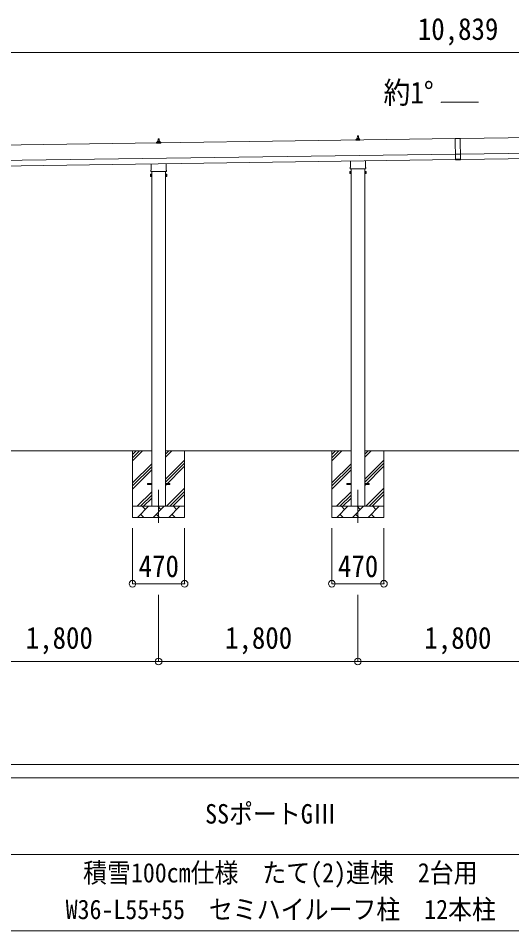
# Model space of a CAD drawing. Units: millimetres at full size, sheet at 1:60. Extents: x -16864 to 16864, y -11640 to 11640.
# Drawn here: x 384 to 4841, y -11640 to -3399 of the extents above; entities that cross this region are included whole.
import ezdxf
from ezdxf.enums import TextEntityAlignment as Align

# ---------------------------------------------------------------- set-up
doc = ezdxf.new("R2010")
doc.units = ezdxf.units.MM
doc.header["$LTSCALE"] = 60
doc.header["$PDMODE"] = 32
doc.header["$PDSIZE"] = 60
doc.linetypes.add('CHAIN1', pattern=[8, 5, -1, 1, -1])
for name, color, linetype, lineweight in [('0-1_Defpoints', 7, 'CHAIN1', 9), ('0-2_TEXT1', 4, 'Continuous', 9), ('0-3_SHAPE', 7, 'Continuous', 9), ('0-7_PARTS2', 7, 'Continuous', 9), ('0-8_TABLE1', 6, 'Continuous', 9), ('F-0', 7, 'Continuous', 9)]:
    doc.layers.add(name, color=color, linetype=linetype, lineweight=lineweight)
doc.styles.add('ＭＳ ゴシック', font='')
doc.styles.get('ＭＳ ゴシック').set_extended_font_data('MS Gothic')

msp = doc.modelspace()

# ---------------------------------------------------------------- linework, layer by layer
at = {"layer": '0-1_Defpoints'}
for p, q in [((1651.91, -7656.66), (1651.91, -8005.66)), ((3451.91, -7656.66), (3451.91, -8005.66))]:
    msp.add_line(p, q, dxfattribs=at)
at = {"layer": '0-2_TEXT1'}
for p, q in [((4539.82, -4155.83), (4203.82, -4160.63)), ((9739.61, -4409), (4374.66, -4485.65)), ((4329.66, -4486.29), (-1035.29, -4562.93)), ((1633.97, -4527.19), (1633.97, -4519.48)), ((1670.47, -4527.19), (1633.97, -4527.19)), ((1634.35, -4518.69), (1670.09, -4518.69)), ((1634.73, -4518.51), (1641.45, -4516.88)), ((1641.84, -4516.69), (1662.6, -4516.69)), ((1642.22, -4515.9), (1642.22, -4511.69)), ((1643.22, -4511.69), (1661.22, -4511.69)), ((1646.22, -4511.69), (1646.94, -4488.17)), ((1647.94, -4487.19), (1656.49, -4487.19)), ((1657.49, -4488.17), (1658.22, -4511.69)), ((1662.22, -4515.9), (1662.22, -4511.69)), ((1669.7, -4518.51), (1662.98, -4516.88)), ((1670.47, -4527.19), (1670.47, -4519.48)), ((3433.97, -4501.48), (3433.97, -4493.76)), ((3470.47, -4501.48), (3433.97, -4501.48)), ((3434.35, -4492.98), (3470.09, -4492.98)), ((3434.73, -4492.79), (3441.45, -4491.16)), ((3441.84, -4490.98), (3462.6, -4490.98)), ((3442.22, -4490.19), (3442.22, -4485.98)), ((3443.22, -4485.98), (3461.22, -4485.98)), ((3446.22, -4485.98), (3446.94, -4462.45)), ((3447.94, -4461.48), (3456.49, -4461.48)), ((3457.49, -4462.45), (3458.22, -4485.98)), ((3462.22, -4490.19), (3462.22, -4485.98)), ((3469.7, -4492.79), (3462.98, -4491.16)), ((3470.47, -4501.48), (3470.47, -4493.76)), ((4329.65, -4485.29), (4374.64, -4484.65)), ((4329.65, -4485.29), (4332.4, -4677.77)), ((4374.66, -4485.65), (4329.66, -4486.29)), ((4374.64, -4484.65), (4377.39, -4677.13)), ((4376.66, -4625.63), (9741.61, -4548.99)), ((4377.37, -4675.63), (9742.32, -4598.99)), ((-1033.29, -4702.92), (4331.66, -4626.27)), ((-1032.58, -4752.91), (4332.37, -4676.27)), ((3383.61, -4745.46), (3383.61, -4689.82)), ((3520.21, -4687.87), (3520.21, -4745.46)), ((4376.67, -4626.63), (4331.67, -4627.27)), ((4377.32, -4672.13), (4332.32, -4672.77)), ((4377.39, -4677.13), (4332.4, -4677.77)), ((1581.91, -4779.95), (1581.91, -4774.45)), ((1583.61, -4771.18), (1583.61, -4715.54)), ((1720.21, -4713.59), (1720.21, -4771.18)), ((1721.91, -4774.45), (1721.91, -4779.95)), ((3381.91, -4754.24), (3381.91, -4748.74)), ((3519.85, -4757.74), (3383.97, -4757.74)), ((3389.41, -4757.74), (3389.41, -7806.66)), ((3514.41, -7806.66), (3514.41, -4757.74)), ((3521.91, -4748.74), (3521.91, -4754.24)), ((1577.91, -4809.45), (1578.67, -4808.14)), ((1577.91, -4809.45), (1577.91, -4826.45)), ((1577.91, -4826.45), (1578.67, -4827.77)), ((1584.91, -4813.04), (1578.67, -4813.04)), ((1584.91, -4822.86), (1578.67, -4822.86)), ((1584.91, -4827.77), (1578.67, -4827.77)), ((1719.85, -4783.45), (1583.97, -4783.45)), ((1587.41, -4827.15), (1584.91, -4827.15)), ((1589.41, -4783.45), (1589.41, -7806.66)), ((1714.41, -7806.66), (1714.41, -4783.45)), ((1716.41, -4827.15), (1718.91, -4827.15)), ((1718.91, -4813.04), (1725.15, -4813.04)), ((1718.91, -4822.86), (1725.15, -4822.86)), ((1718.91, -4827.77), (1725.15, -4827.77)), ((1725.91, -4809.45), (1725.15, -4808.14)), ((1725.91, -4826.45), (1725.15, -4827.77)), ((1725.91, -4809.45), (1725.91, -4826.45)), ((3377.91, -4783.74), (3378.67, -4782.42)), ((3377.91, -4783.74), (3377.91, -4800.74)), ((3377.91, -4800.74), (3378.67, -4802.05)), ((3384.91, -4787.33), (3378.67, -4787.33)), ((3384.91, -4797.14), (3378.67, -4797.14)), ((3384.91, -4802.05), (3378.67, -4802.05)), ((3387.41, -4801.44), (3384.91, -4801.44)), ((3516.41, -4801.44), (3518.91, -4801.44)), ((3518.91, -4787.33), (3525.15, -4787.33)), ((3518.91, -4797.14), (3525.15, -4797.14)), ((3518.91, -4802.05), (3525.15, -4802.05)), ((3525.91, -4783.74), (3525.15, -4782.42)), ((3525.91, -4800.74), (3525.15, -4802.05)), ((3525.91, -4783.74), (3525.91, -4800.74)), ((1551.91, -7602.16), (1589.41, -7602.16)), ((1551.91, -7611.16), (1551.91, -7602.16)), ((1551.91, -7602.16), (1589.41, -7602.16)), ((1551.91, -7611.16), (1551.91, -7602.16)), ((1551.91, -7611.16), (1589.41, -7611.16)), ((1551.91, -7611.16), (1589.41, -7611.16)), ((1714.41, -7602.16), (1751.91, -7602.16)), ((1714.41, -7602.16), (1751.91, -7602.16)), ((1714.41, -7611.16), (1751.91, -7611.16)), ((1714.41, -7611.16), (1751.91, -7611.16)), ((1751.91, -7611.16), (1751.91, -7602.16)), ((1751.91, -7611.16), (1751.91, -7602.16)), ((3351.91, -7602.16), (3389.41, -7602.16)), ((3351.91, -7611.16), (3351.91, -7602.16)), ((3351.91, -7602.16), (3389.41, -7602.16)), ((3351.91, -7611.16), (3351.91, -7602.16)), ((3351.91, -7611.16), (3389.41, -7611.16)), ((3351.91, -7611.16), (3389.41, -7611.16)), ((3514.41, -7602.16), (3551.91, -7602.16)), ((3514.41, -7602.16), (3551.91, -7602.16)), ((3514.41, -7611.16), (3551.91, -7611.16)), ((3514.41, -7611.16), (3551.91, -7611.16)), ((3551.91, -7611.16), (3551.91, -7602.16)), ((3551.91, -7611.16), (3551.91, -7602.16))]:
    msp.add_line(p, q, dxfattribs=at)
for points in [[(1584.91, -4827.77), (1584.91, -4808.14), (1578.67, -4808.14)], [(1584.91, -4827.15), (1584.91, -4808.75), (1587.41, -4808.75)], [(1718.91, -4827.15), (1718.91, -4808.75), (1716.41, -4808.75)], [(1718.91, -4827.77), (1718.91, -4808.14), (1725.15, -4808.14)], [(3384.91, -4802.05), (3384.91, -4782.42), (3378.67, -4782.42)], [(3384.91, -4801.44), (3384.91, -4783.04), (3387.41, -4783.04)], [(3518.91, -4801.44), (3518.91, -4783.04), (3516.41, -4783.04)], [(3518.91, -4802.05), (3518.91, -4782.42), (3525.15, -4782.42)]]:
    msp.add_lwpolyline(points, dxfattribs=at)
for points in [[(1587.41, -4828.45), (1587.41, -4807.45), (1589.41, -4807.45), (1589.41, -4828.45)], [(1716.41, -4828.45), (1716.41, -4807.45), (1714.41, -4807.45), (1714.41, -4828.45)], [(3387.41, -4802.74), (3387.41, -4781.74), (3389.41, -4781.74), (3389.41, -4802.74)], [(3516.41, -4802.74), (3516.41, -4781.74), (3514.41, -4781.74), (3514.41, -4802.74)]]:
    msp.add_lwpolyline(points, close=True, dxfattribs=at)
for centre, radius, start, end in [((1634.97, -4519.48), 1, 103.62699, 180), ((1641.22, -4515.9), 1, 283.62699, 0), ((1646.3, -4512.33), 4.13, 90, 171.17633), ((1643.22, -4512.69), 1, 90, 180), ((1647.94, -4488.19), 1, 90, 178.60509), ((1655.55, -4511.69), 4.83, 133.60282, 180), ((1648.88, -4511.69), 4.83, 0, 46.39718), ((1656.49, -4488.19), 1, 1.39491, 90), ((1658.13, -4512.33), 4.13, 8.82367, 90), ((1661.22, -4512.69), 1, 0, 90), ((1663.22, -4515.9), 1, 180, 256.37301), ((1669.47, -4519.48), 1, 0, 76.37301), ((3434.97, -4493.76), 1, 103.62699, 180), ((3441.22, -4490.19), 1, 283.62699, 0), ((3446.3, -4486.61), 4.13, 90, 171.17633), ((3443.22, -4486.98), 1, 90, 180), ((3447.94, -4462.48), 1, 90, 178.60509), ((3455.55, -4485.98), 4.83, 133.60282, 180), ((3448.88, -4485.98), 4.83, 0, 46.39718), ((3456.49, -4462.48), 1, 1.39491, 90), ((3458.13, -4486.61), 4.13, 8.82367, 90), ((3461.22, -4486.98), 1, 0, 90), ((3463.22, -4490.19), 1, 180, 256.37301), ((3469.47, -4493.76), 1, 0, 76.37301), ((1585.91, -4774.45), 4, 125.09963, 180), ((1717.91, -4774.45), 4, 0, 54.90037), ((3385.91, -4748.74), 4, 125.09963, 180), ((3385.91, -4754.24), 4, 180, 194.47751), ((3385.91, -4754.24), 4, 194.47751, 241.04498), ((3517.91, -4754.24), 4, 298.95502, 345.52249), ((3517.91, -4748.74), 4, 0, 54.90037), ((3517.91, -4754.24), 4, 345.52249, 0), ((1582.26, -4810.59), 4.34, 145.61575, 214.38425), ((1594.15, -4817.95), 16.24, 162.41205, 197.58795), ((1582.26, -4825.31), 4.34, 145.61575, 214.38425), ((1585.91, -4779.95), 4, 180, 194.47751), ((1585.91, -4779.95), 4, 194.47751, 241.04498), ((1717.91, -4779.95), 4, 298.95502, 345.52249), ((1717.91, -4779.95), 4, 345.52249, 0), ((1709.67, -4817.95), 16.24, 342.41205, 17.58795), ((1721.57, -4810.59), 4.34, 325.61575, 34.38425), ((1721.57, -4825.31), 4.34, 325.61575, 34.38425), ((3394.15, -4792.24), 16.24, 162.41205, 197.58795), ((3382.26, -4784.87), 4.34, 145.61575, 214.38425), ((3382.26, -4799.6), 4.34, 145.61575, 214.38425), ((3509.67, -4792.24), 16.24, 342.41205, 17.58795), ((3521.57, -4784.87), 4.34, 325.61575, 34.38425), ((3521.57, -4799.6), 4.34, 325.61575, 34.38425)]:
    msp.add_arc(centre, radius, start, end, dxfattribs=at)
at = {"layer": '0-3_SHAPE'}
for p, q in [((1589.41, -7306.66), (-85.59, -7306.66)), ((1416.91, -7306.66), (1416.91, -7906.66)), ((1416.91, -7340.15), (1450.39, -7306.66)), ((1416.91, -7368.43), (1478.68, -7306.66)), ((1416.91, -7396.71), (1506.96, -7306.66)), ((3389.41, -7306.66), (1714.41, -7306.66)), ((1714.41, -7335.49), (1743.24, -7306.66)), ((1714.41, -7363.77), (1771.52, -7306.66)), ((1886.91, -7306.66), (1886.91, -7906.66)), ((3216.91, -7306.66), (3216.91, -7906.66)), ((3216.91, -7340.15), (3250.39, -7306.66)), ((3216.91, -7368.43), (3278.68, -7306.66)), ((3216.91, -7396.71), (3306.96, -7306.66)), ((5189.41, -7306.66), (3514.41, -7306.66)), ((3514.41, -7335.49), (3543.24, -7306.66)), ((3514.41, -7363.77), (3571.52, -7306.66)), ((3686.91, -7306.66), (3686.91, -7906.66)), ((1714.41, -7561.76), (1886.91, -7389.26)), ((3514.41, -7561.76), (3686.91, -7389.26)), ((1416.91, -7594.7), (1589.41, -7422.2)), ((1416.91, -7622.99), (1589.41, -7450.49)), ((1416.91, -7651.27), (1589.41, -7478.77)), ((1714.41, -7590.05), (1886.91, -7417.55)), ((1714.41, -7618.33), (1886.91, -7445.83)), ((3216.91, -7594.7), (3389.41, -7422.2)), ((3216.91, -7622.99), (3389.41, -7450.49)), ((3216.91, -7651.27), (3389.41, -7478.77)), ((3514.41, -7590.05), (3686.91, -7417.55)), ((3514.41, -7618.33), (3686.91, -7445.83)), ((1724.07, -7806.66), (1886.91, -7643.82)), ((3524.07, -7806.66), (3686.91, -7643.82)), ((1459.51, -7806.66), (1589.41, -7676.76)), ((1487.79, -7806.66), (1589.41, -7705.05)), ((1516.08, -7806.66), (1589.41, -7733.33)), ((1752.35, -7806.66), (1886.91, -7672.11)), ((1780.64, -7806.66), (1886.91, -7700.39)), ((3259.51, -7806.66), (3389.41, -7676.76)), ((3287.79, -7806.66), (3389.41, -7705.05)), ((3316.08, -7806.66), (3389.41, -7733.33)), ((3552.35, -7806.66), (3686.91, -7672.11)), ((3580.64, -7806.66), (3686.91, -7700.39)), ((1416.91, -7806.66), (1886.91, -7806.66)), ((1460.49, -7906.66), (1560.49, -7806.66)), ((1531.94, -7835.22), (1503.38, -7806.66)), ((1601.91, -7906.66), (1701.91, -7806.66)), ((1673.36, -7835.22), (1644.8, -7806.66)), ((1743.33, -7906.66), (1843.33, -7806.66)), ((1814.78, -7835.22), (1786.23, -7806.66)), ((3216.91, -7806.66), (3686.91, -7806.66)), ((3260.49, -7906.66), (3360.49, -7806.66)), ((3331.94, -7835.22), (3303.38, -7806.66)), ((3401.91, -7906.66), (3501.91, -7806.66)), ((3473.36, -7835.22), (3444.8, -7806.66)), ((3543.33, -7906.66), (3643.33, -7806.66)), ((3614.78, -7835.22), (3586.23, -7806.66)), ((1886.91, -7906.66), (1416.91, -7906.66)), ((1489.04, -7878.11), (1517.6, -7906.66)), ((1630.46, -7878.11), (1659.02, -7906.66)), ((1771.89, -7878.11), (1800.44, -7906.66)), ((3686.91, -7906.66), (3216.91, -7906.66)), ((3289.04, -7878.11), (3317.6, -7906.66)), ((3430.46, -7878.11), (3459.02, -7906.66)), ((3571.89, -7878.11), (3600.44, -7906.66))]:
    msp.add_line(p, q, dxfattribs=at)
at = {"layer": '0-7_PARTS2', "color": 4}
for p, q in [((4203.82, -4160.63), (4203.82, -4155.83)), ((4203.82, -4155.83), (4539.82, -4155.83))]:
    msp.add_line(p, q, dxfattribs=at)
at = {"layer": '0-8_TABLE1'}
for p, q in [((9772.62, -3709.02), (-1066.3, -3709.02)), ((1416.91, -8505.66), (1416.91, -8005.66)), ((1886.91, -8505.66), (1886.91, -8005.66)), ((3216.91, -8505.66), (3216.91, -8005.66)), ((3686.91, -8505.66), (3686.91, -8005.66)), ((1416.91, -8505.66), (1886.91, -8505.66)), ((3216.91, -8505.66), (3686.91, -8505.66)), ((1651.91, -9207.66), (1651.91, -8607.66)), ((3451.91, -9207.66), (3451.91, -8607.66)), ((1651.91, -9207.66), (-148.09, -9207.66)), ((3451.91, -9207.66), (1651.91, -9207.66)), ((5251.91, -9207.66), (3451.91, -9207.66))]:
    msp.add_line(p, q, dxfattribs=at)
for p in [(1416.91, -8505.66), (1886.91, -8505.66), (3216.91, -8505.66), (3686.91, -8505.66), (1651.91, -9207.66), (3451.91, -9207.66)]:
    msp.add_point(p, dxfattribs=at)
at = {"layer": 'F-0', "color": 5, "lineweight": 5}
for p, q in [((-16864.12, -10140), (16015.88, -10140)), ((-16864.12, -10260), (10682.37, -10260)), ((-6897.63, -10950), (5402.37, -10950)), ((-16864.12, -11640), (16015.88, -11640))]:
    msp.add_line(p, q, dxfattribs=at)

# ---------------------------------------------------------------- texts
at = {"layer": '0-7_PARTS2', "style": 'ＭＳ ゴシック', "width": 0.9}
msp.add_text('約1°', height=197.9, dxfattribs=at).set_placement((3682.73, -4228.39), align=Align.BOTTOM_LEFT)
at = {"layer": '0-8_TABLE1', "color": 7, "style": 'ＭＳ ゴシック', "width": 0.9}
for s, p in [('10,839', (3993.16, -3654.02)), ('470', (1471.91, -8505.66)), ('470', (3271.91, -8505.66)), ('1,800', (451.91, -9152.66)), ('1,800', (2251.91, -9152.66)), ('1,800', (4051.91, -9152.66))]:
    msp.add_text(s, height=197.9, dxfattribs=at).set_placement(p, align=Align.BOTTOM_LEFT)
at = {"layer": 'F-0', "style": 'ＭＳ ゴシック', "width": 0.9}
for s, p in [('SSポートGⅢ ', (2072.37, -10725)), ('積雪100cm仕様\u3000たて(2)連棟\u30002台用', (969.87, -11256.91)), ('W36-L55+55\u3000セミハイルーフ柱\u300012本柱', (812.37, -11587.74))]:
    msp.add_text(s, height=176, dxfattribs=at).set_placement(p, align=Align.BOTTOM_LEFT)

doc.saveas('drawing.dxf')
